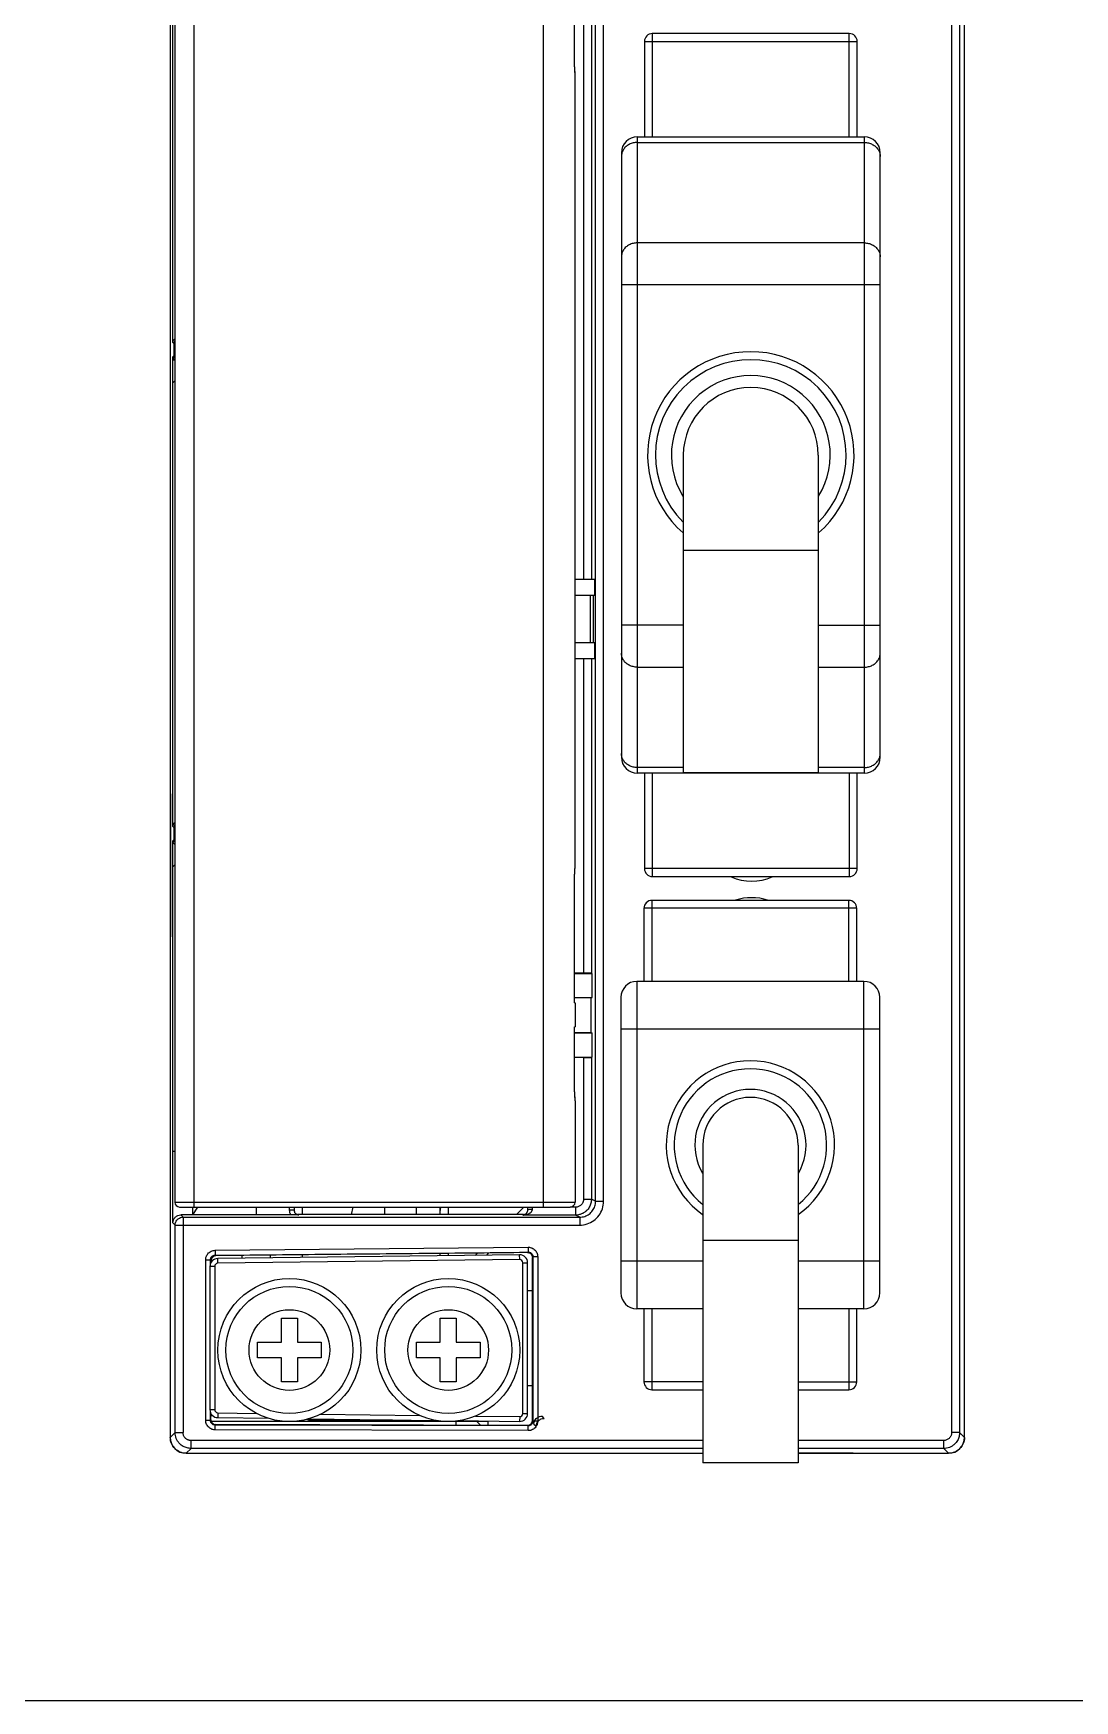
# Model space of a CAD drawing. Header units: millimetres. Extents: x 336 to 12810, y -1577 to 4105.
# Drawn here: x 7653.4 to 7719, y 1662.8 to 1767.7 of the extents above; entities that cross this region are included whole.
import ezdxf

# ---------------------------------------------------------------- set-up
doc = ezdxf.new("R2010")
doc.units = ezdxf.units.MM

msp = doc.modelspace()

# ---------------------------------------------------------------- linework, layer by layer
at = {"color": 7, "linetype": 'Continuous'}
for p, q in [((7662.021, 1838.253), (7662.021, 1679.358)), ((7712.021, 1679.358), (7712.021, 1838.253)), ((7711.216, 1805.118), (7711.216, 1679.664)), ((7711.716, 1804.635), (7711.716, 1679.664)), ((7662.306, 1786.558), (7662.306, 1694.158)), ((7663.506, 1786.858), (7663.506, 1693.858)), ((7685.506, 1786.858), (7685.506, 1693.858)), ((7688.801, 1694.218), (7688.801, 1786.499)), ((7689.301, 1694.218), (7689.301, 1786.499)), ((7662.186, 1748.26), (7662.186, 1782.023)), ((7687.475, 1765.638), (7687.475, 1773.708)), ((7687.48, 1765.65), (7687.48, 1773.708)), ((7688.039, 1771.851), (7688.039, 1733.358)), ((7688.538, 1771.859), (7688.538, 1733.358)), ((7691.871, 1767.208), (7691.871, 1761.208)), ((7691.871, 1767.208), (7705.271, 1767.208)), ((7704.771, 1767.708), (7692.371, 1767.708)), ((7692.371, 1767.708), (7692.371, 1761.208)), ((7704.771, 1761.208), (7704.771, 1767.708)), ((7705.271, 1761.208), (7705.271, 1767.208)), ((7687.475, 1765.638), (7687.48, 1765.65)), ((7687.506, 1715.378), (7687.506, 1765.038)), ((7691.421, 1761.208), (7691.421, 1721.158)), ((7691.421, 1761.208), (7705.721, 1761.208)), ((7691.421, 1760.851), (7705.721, 1760.851)), ((7705.721, 1721.158), (7705.721, 1761.208)), ((7690.421, 1760.208), (7690.421, 1722.158)), ((7706.721, 1722.158), (7706.721, 1760.208)), ((7705.721, 1754.533), (7691.421, 1754.533)), ((7706.721, 1751.89), (7690.421, 1751.89)), ((7662.186, 1748.26), (7662.249, 1748.197)), ((7662.249, 1748.197), (7662.249, 1747.42)), ((7662.249, 1747.42), (7662.187, 1747.358)), ((7662.187, 1745.724), (7662.187, 1747.358)), ((7662.306, 1745.843), (7662.186, 1745.723)), ((7662.186, 1717.81), (7662.186, 1745.723)), ((7694.321, 1741.183), (7694.321, 1721.183)), ((7702.821, 1741.183), (7702.821, 1721.183)), ((7702.821, 1735.183), (7694.321, 1735.183)), ((7688.731, 1733.358), (7687.506, 1733.358)), ((7688.731, 1733.358), (7688.731, 1732.358)), ((7687.506, 1732.358), (7688.731, 1732.358)), ((7688.461, 1732.358), (7688.461, 1729.358)), ((7688.661, 1729.358), (7688.661, 1732.358)), ((7694.321, 1730.477), (7690.421, 1730.477)), ((7702.821, 1730.477), (7706.721, 1730.477)), ((7688.731, 1729.358), (7687.506, 1729.358)), ((7688.731, 1729.358), (7688.731, 1728.358)), ((7688.731, 1728.358), (7687.506, 1728.358)), ((7688.039, 1728.358), (7688.039, 1708.571)), ((7688.538, 1728.358), (7688.538, 1708.563)), ((7691.421, 1727.834), (7694.321, 1727.834)), ((7702.821, 1727.834), (7705.721, 1727.834)), ((7694.321, 1721.516), (7691.421, 1721.516)), ((7705.721, 1721.158), (7691.421, 1721.158)), ((7691.871, 1721.158), (7691.871, 1715.158)), ((7692.371, 1721.158), (7692.371, 1714.658)), ((7702.821, 1721.183), (7694.321, 1721.183)), ((7705.721, 1721.516), (7702.821, 1721.516)), ((7704.771, 1721.158), (7704.771, 1714.658)), ((7705.271, 1715.158), (7705.271, 1721.158)), ((7662.021, 1719.858), (7662.06, 1719.858)), ((7662.06, 1710.858), (7662.06, 1719.858)), ((7662.186, 1717.81), (7662.249, 1717.747)), ((7662.249, 1717.747), (7662.249, 1716.97)), ((7662.249, 1716.97), (7662.187, 1716.908)), ((7662.187, 1715.274), (7662.187, 1716.908)), ((7662.306, 1715.393), (7662.186, 1715.273)), ((7662.186, 1697.358), (7662.186, 1715.273)), ((7687.48, 1714.766), (7687.475, 1714.779)), ((7687.475, 1706.708), (7687.475, 1714.779)), ((7687.48, 1706.708), (7687.48, 1714.767)), ((7705.271, 1715.158), (7691.871, 1715.158)), ((7692.371, 1714.658), (7704.771, 1714.658)), ((7705.246, 1712.658), (7691.846, 1712.658)), ((7691.846, 1712.658), (7691.846, 1708.058)), ((7704.746, 1713.158), (7692.346, 1713.158)), ((7692.346, 1713.158), (7692.346, 1708.058)), ((7704.746, 1708.058), (7704.746, 1713.158)), ((7705.246, 1708.058), (7705.246, 1712.658)), ((7662.021, 1710.858), (7662.06, 1710.858)), ((7688.039, 1708.571), (7687.48, 1708.571)), ((7688.577, 1708.543), (7687.48, 1708.543)), ((7688.538, 1708.563), (7688.577, 1708.543)), ((7688.577, 1707.049), (7688.577, 1708.543)), ((7691.396, 1708.058), (7691.396, 1687.458)), ((7705.696, 1708.058), (7691.396, 1708.058)), ((7705.696, 1687.458), (7705.696, 1708.058)), ((7687.475, 1706.708), (7687.506, 1706.708)), ((7687.48, 1707.049), (7688.577, 1707.049)), ((7688.521, 1707.021), (7687.48, 1707.021)), ((7687.506, 1706.708), (7687.506, 1705.208)), ((7688.521, 1707.021), (7688.577, 1707.049)), ((7688.521, 1704.821), (7688.521, 1707.021)), ((7690.396, 1707.058), (7690.396, 1688.458)), ((7706.696, 1688.458), (7706.696, 1707.058)), ((7687.475, 1705.208), (7687.506, 1705.208)), ((7687.475, 1701.138), (7687.475, 1705.208)), ((7687.48, 1701.15), (7687.48, 1705.208)), ((7688.521, 1704.821), (7687.48, 1704.821)), ((7688.577, 1704.793), (7687.48, 1704.793)), ((7688.521, 1704.821), (7688.577, 1704.793)), ((7688.577, 1703.299), (7688.577, 1704.793)), ((7706.696, 1705.058), (7690.396, 1705.058)), ((7687.48, 1703.299), (7688.577, 1703.299)), ((7688.039, 1703.271), (7687.48, 1703.271)), ((7688.039, 1703.271), (7688.039, 1694.35)), ((7688.538, 1703.279), (7688.577, 1703.299)), ((7688.538, 1703.279), (7688.538, 1694.35)), ((7687.475, 1701.138), (7687.48, 1701.15)), ((7687.506, 1700.538), (7687.506, 1694.158)), ((7695.546, 1697.758), (7695.546, 1677.758)), ((7701.546, 1697.758), (7701.546, 1677.758)), ((7662.306, 1697.358), (7662.186, 1697.358)), ((7662.187, 1692.859), (7662.187, 1697.358)), ((7662.306, 1694.158), (7687.506, 1694.158)), ((7662.606, 1693.858), (7687.206, 1693.858)), ((7663.734, 1693.858), (7663.421, 1693.358)), ((7663.421, 1693.858), (7663.421, 1693.358)), ((7667.421, 1693.858), (7667.421, 1693.358)), ((7669.516, 1693.858), (7669.516, 1693.664)), ((7669.816, 1693.664), (7669.516, 1693.664)), ((7669.816, 1693.858), (7669.816, 1693.664)), ((7670.321, 1693.858), (7670.321, 1693.397)), ((7673.434, 1693.397), (7673.541, 1693.858)), ((7675.521, 1693.397), (7675.521, 1693.858)), ((7677.521, 1693.397), (7677.521, 1693.858)), ((7679.021, 1693.397), (7679.021, 1693.858)), ((7679.521, 1693.858), (7679.521, 1693.397)), ((7683.81, 1693.397), (7684.271, 1693.858)), ((7687.539, 1693.85), (7687.206, 1693.85)), ((7687.539, 1693.85), (7687.539, 1693.35)), ((7688.039, 1694.35), (7688.538, 1694.35)), ((7688.801, 1694.218), (7688.538, 1694.35)), ((7688.801, 1694.218), (7689.301, 1694.218)), ((7662.187, 1692.859), (7662.327, 1692.719)), ((7662.327, 1692.719), (7687.801, 1692.719)), ((7662.327, 1679.664), (7662.327, 1692.719)), ((7669.6, 1693.358), (7662.687, 1693.358)), ((7662.687, 1693.358), (7662.827, 1693.219)), ((7662.827, 1693.219), (7687.801, 1693.219)), ((7662.827, 1693.219), (7662.827, 1679.664)), ((7684.26, 1693.397), (7670.083, 1693.397)), ((7670.116, 1693.364), (7670.083, 1693.397)), ((7684.213, 1693.35), (7684.26, 1693.397)), ((7687.539, 1693.35), (7684.213, 1693.35)), ((7687.801, 1693.219), (7687.539, 1693.35)), ((7687.801, 1693.219), (7687.801, 1692.719)), ((7701.546, 1691.758), (7695.546, 1691.758)), ((7664.25, 1680.436), (7664.25, 1690.533)), ((7664.25, 1690.533), (7664.55, 1690.533)), ((7664.55, 1690.258), (7664.55, 1690.533)), ((7664.583, 1690.341), (7664.583, 1690.5)), ((7664.608, 1690.379), (7664.609, 1690.501)), ((7664.844, 1691.133), (7684.549, 1691.327)), ((7664.844, 1691.133), (7664.847, 1690.833)), ((7664.847, 1690.833), (7684.552, 1691.027)), ((7684.015, 1690.852), (7665.015, 1690.615)), ((7665.019, 1690.315), (7665.015, 1690.615)), ((7684.019, 1690.552), (7665.019, 1690.315)), ((7666.521, 1690.816), (7666.521, 1690.633)), ((7668.321, 1690.656), (7668.321, 1690.833)), ((7670.321, 1690.853), (7670.321, 1690.681)), ((7679.021, 1690.79), (7679.021, 1690.937)), ((7679.521, 1690.942), (7679.521, 1690.796)), ((7681.23, 1690.817), (7681.373, 1690.96)), ((7681.946, 1690.826), (7682.087, 1690.967)), ((7684.019, 1690.552), (7684.015, 1690.852)), ((7684.549, 1691.327), (7684.552, 1691.027)), ((7684.821, 1690.694), (7684.855, 1690.727)), ((7684.821, 1680.408), (7684.821, 1690.683)), ((7685.155, 1690.727), (7684.855, 1690.727)), ((7684.855, 1690.727), (7684.855, 1680.387)), ((7685.155, 1690.727), (7685.155, 1680.387)), ((7695.546, 1690.458), (7690.396, 1690.458)), ((7706.696, 1690.458), (7701.546, 1690.458)), ((7664.521, 1690.115), (7664.521, 1681.102)), ((7664.821, 1690.115), (7664.521, 1690.115)), ((7664.821, 1690.115), (7664.821, 1681.102)), ((7684.221, 1690.352), (7684.521, 1690.352)), ((7684.221, 1680.865), (7684.221, 1690.352)), ((7684.521, 1680.865), (7684.521, 1690.352)), ((7684.521, 1688.608), (7684.821, 1688.608)), ((7695.546, 1687.458), (7691.396, 1687.458)), ((7691.846, 1687.458), (7691.846, 1682.858)), ((7692.346, 1687.458), (7692.346, 1682.358)), ((7705.696, 1687.458), (7701.546, 1687.458)), ((7704.746, 1687.458), (7704.746, 1682.358)), ((7705.246, 1682.858), (7705.246, 1687.458)), ((7669.021, 1686.858), (7670.021, 1686.858)), ((7669.021, 1685.358), (7669.021, 1686.858)), ((7670.021, 1686.858), (7670.021, 1685.358)), ((7679.021, 1686.858), (7680.021, 1686.858)), ((7679.021, 1685.358), (7679.021, 1686.858)), ((7680.021, 1686.858), (7680.021, 1685.358)), ((7667.521, 1685.358), (7669.021, 1685.358)), ((7667.521, 1684.358), (7667.521, 1685.358)), ((7670.021, 1685.358), (7671.521, 1685.358)), ((7671.521, 1685.358), (7671.521, 1684.358)), ((7677.521, 1685.358), (7679.021, 1685.358)), ((7677.521, 1684.358), (7677.521, 1685.358)), ((7680.021, 1685.358), (7681.521, 1685.358)), ((7681.521, 1685.358), (7681.521, 1684.358)), ((7669.021, 1684.358), (7667.521, 1684.358)), ((7669.021, 1682.858), (7669.021, 1684.358)), ((7671.521, 1684.358), (7670.021, 1684.358)), ((7670.021, 1684.358), (7670.021, 1682.858)), ((7679.021, 1684.358), (7677.521, 1684.358)), ((7679.021, 1682.858), (7679.021, 1684.358)), ((7681.521, 1684.358), (7680.021, 1684.358)), ((7680.021, 1684.358), (7680.021, 1682.858)), ((7670.021, 1682.858), (7669.021, 1682.858)), ((7680.021, 1682.858), (7679.021, 1682.858)), ((7684.821, 1682.608), (7684.521, 1682.608)), ((7695.546, 1682.858), (7691.846, 1682.858)), ((7692.346, 1682.358), (7695.546, 1682.358)), ((7701.546, 1682.858), (7705.246, 1682.858)), ((7701.546, 1682.358), (7704.746, 1682.358)), ((7664.821, 1681.102), (7664.521, 1681.102)), ((7664.55, 1680.436), (7664.55, 1680.959)), ((7664.25, 1680.436), (7664.55, 1680.436)), ((7664.583, 1680.469), (7664.583, 1680.876)), ((7664.584, 1680.469), (7664.585, 1680.873)), ((7682.021, 1680.358), (7664.613, 1680.358)), ((7664.848, 1679.836), (7664.849, 1680.136)), ((7664.882, 1680.169), (7664.849, 1680.136)), ((7684.554, 1680.088), (7664.849, 1680.136)), ((7684.521, 1680.115), (7664.882, 1680.169)), ((7665.019, 1680.902), (7665.015, 1680.602)), ((7665.015, 1680.602), (7668.226, 1680.562)), ((7665.019, 1680.902), (7667.457, 1680.872)), ((7670.716, 1680.531), (7678.794, 1680.43)), ((7670.821, 1680.53), (7670.821, 1680.458)), ((7670.821, 1680.458), (7676.021, 1680.458)), ((7671.481, 1680.821), (7677.724, 1680.743)), ((7671.643, 1680.358), (7671.753, 1680.458)), ((7674.99, 1680.478), (7674.99, 1680.358)), ((7675.021, 1680.477), (7675.021, 1680.358)), ((7678.434, 1680.435), (7678.462, 1680.404)), ((7680.021, 1680.127), (7680.021, 1680.358)), ((7680.138, 1680.413), (7684.015, 1680.365)), ((7681.228, 1680.7), (7684.019, 1680.665)), ((7681.557, 1680.123), (7681.321, 1680.358)), ((7681.729, 1680.358), (7681.729, 1680.393)), ((7682.021, 1680.39), (7682.021, 1680.122)), ((7684.019, 1680.665), (7684.015, 1680.365)), ((7684.221, 1680.865), (7684.521, 1680.865)), ((7684.554, 1680.088), (7684.521, 1680.121)), ((7684.553, 1679.788), (7684.554, 1680.088)), ((7684.855, 1680.387), (7684.821, 1680.421)), ((7685.155, 1680.387), (7684.855, 1680.387)), ((7684.917, 1680.2), (7685.059, 1680.059)), ((7685.559, 1680.558), (7685.426, 1680.691)), ((7662.327, 1679.664), (7662.021, 1679.358)), ((7662.327, 1679.664), (7662.827, 1679.664)), ((7695.546, 1679.164), (7663.327, 1679.164)), ((7663.327, 1678.664), (7663.327, 1679.164)), ((7684.553, 1679.788), (7664.848, 1679.836)), ((7710.716, 1679.164), (7701.546, 1679.164)), ((7710.716, 1678.664), (7710.716, 1679.164)), ((7711.716, 1679.664), (7711.216, 1679.664)), ((7711.716, 1679.664), (7712.021, 1679.358)), ((7663.327, 1678.664), (7663.021, 1678.358)), ((7663.021, 1678.358), (7695.546, 1678.358)), ((7695.546, 1678.664), (7663.327, 1678.664)), ((7710.716, 1678.664), (7701.546, 1678.664)), ((7701.546, 1678.397), (7705.021, 1678.397)), ((7701.546, 1678.358), (7711.021, 1678.358)), ((7705.021, 1678.358), (7705.021, 1678.397)), ((7710.716, 1678.664), (7711.022, 1678.358)), ((7701.546, 1677.758), (7695.546, 1677.758))]:
    msp.add_line(p, q, dxfattribs=at)
msp.add_line((7368.84, 1662.792), (7788.849, 1662.792))
for centre, radius in [((7669.521, 1684.858), 4.5), ((7679.521, 1684.858), 4.5), ((7669.521, 1684.858), 4), ((7679.521, 1684.858), 4), ((7669.521, 1684.858), 2.537), ((7679.521, 1684.858), 2.537)]:
    msp.add_circle(centre, radius, dxfattribs=at)
for centre, radius, start, end in [((7692.371, 1767.208), 0.5, 90, 180), ((7704.771, 1767.208), 0.5, 0, 90), ((7691.421, 1760.208), 1, 90, 180), ((7705.721, 1760.208), 1, 0, 90), ((7698.571, 1741.183), 6.5, 311.03496, 228.96504), ((7698.571, 1741.183), 6, 315.2713, 224.72879), ((7698.571, 1741.183), 5, 328.70037, 211.29963), ((7698.571, 1741.183), 4.25, 0, 180), ((7691.421, 1722.158), 1, 180, 270), ((7705.721, 1722.158), 1, 270, 0), ((7692.371, 1715.158), 0.5, 180, 270), ((7698.621, 1717.683), 3.317, 247.10304, 292.90247), ((7704.771, 1715.158), 0.5, 270, 0), ((7692.346, 1712.658), 0.5, 90, 180), ((7698.621, 1710.008), 3.317, 72.26015, 107.76051), ((7704.746, 1712.658), 0.5, 0, 90), ((7691.396, 1707.058), 1, 90, 180), ((7705.696, 1707.058), 1, 0, 90), ((7698.546, 1697.758), 5.3, 304.6163, 235.37235), ((7698.546, 1697.758), 4.8, 308.77013, 231.25459), ((7698.546, 1697.758), 3.5, 329.56273, 210.43727), ((7698.546, 1697.758), 3, 0, 180), ((7662.606, 1694.158), 0.3, 180, 270), ((7687.206, 1694.158), 0.3, 270, 0), ((7665.021, 1690.115), 0.5, 90.71616, 180), ((7684.021, 1690.352), 0.5, 0, 90.71616), ((7684.021, 1690.352), 0.2, 0, 90.71616), ((7665.021, 1690.115), 0.2, 90.71616, 180), ((7691.396, 1688.458), 1, 180, 270), ((7705.696, 1688.458), 1, 270, 0), ((7692.346, 1682.858), 0.5, 180, 270), ((7704.746, 1682.858), 0.5, 270, 0), ((7665.021, 1681.102), 0.5, 180, 269.28384), ((7665.021, 1681.102), 0.2, 180, 269.28384), ((7670.821, 1680.958), 0.5, 246.36286, 270), ((7684.021, 1680.865), 0.5, 269.28384, 0), ((7684.021, 1680.865), 0.2, 269.28384, 0), ((7663.021, 1679.358), 1, 180, 270), ((7711.021, 1679.358), 1, 270, 0)]:
    msp.add_arc(centre, radius, start, end, dxfattribs=at)
for points, start_tangent, end_tangent in [([(7687.506, 1765.038), (7687.498, 1765.35), (7687.475, 1765.638)], (-0.0000029, 1), (-0.1048733, 0.9944856)), ([(7687.481, 1765.638), (7687.48, 1765.652)], (-0.0854524, 0.9963423), (-0.0874217, 0.9961714)), ([(7687.506, 1765.037), (7687.505, 1765.199), (7687.491, 1765.5), (7687.481, 1765.638)], (0.0000387, 1), (-0.0854524, 0.9963423)), ([(7691.421, 1760.851), (7691.163, 1760.821), (7690.921, 1760.733), (7690.714, 1760.593), (7690.555, 1760.41), (7690.456, 1760.198)], (-1, 0), (-0.2906709, -0.9568231)), ([(7705.721, 1760.851), (7705.98, 1760.821), (7706.221, 1760.733), (7706.429, 1760.593), (7706.588, 1760.41), (7706.687, 1760.198)], (1, 0), (0.2906708, -0.9568231)), ([(7690.456, 1760.198), (7690.421, 1759.97)], (-0.2906709, -0.9568231), (0, -1)), ([(7706.687, 1760.198), (7706.721, 1759.97)], (0.2906708, -0.9568231), (0, -1)), ([(7691.421, 1754.533), (7691.163, 1754.502), (7690.921, 1754.414), (7690.714, 1754.275), (7690.555, 1754.092), (7690.456, 1753.88), (7690.421, 1753.652)], (-1, 0), (0, -1)), ([(7705.721, 1754.533), (7705.98, 1754.502), (7706.221, 1754.414), (7706.429, 1754.275), (7706.588, 1754.092), (7706.687, 1753.88), (7706.721, 1753.652)], (1, 0), (0, -1)), ([(7662.186, 1748.26), (7662.226, 1748.41), (7662.302, 1748.497)], (0, 1), (0.7901736, 0.612883)), ([(7662.302, 1748.368), (7662.289, 1748.347), (7662.249, 1748.197)], (-0.5690217, -0.8223225), (-0.0003046, -1)), ([(7662.249, 1748.197), (7662.294, 1748.196), (7662.306, 1748.197)], (0.9282475, -0.3719631), (0.9996401, 0.0268277)), ([(7662.301, 1747.123), (7662.227, 1747.208), (7662.187, 1747.358)], (-0.7849729, 0.6195301), (0, 1)), ([(7662.307, 1747.42), (7662.273, 1747.421), (7662.249, 1747.42)], (-0.9991369, -0.0415377), (-0.9292574, -0.369433)), ([(7662.302, 1747.249), (7662.289, 1747.27), (7662.249, 1747.42)], (-0.5690216, 0.8223226), (-0.0003046, 1)), ([(7691.421, 1727.834), (7691.163, 1727.864), (7690.921, 1727.952), (7690.714, 1728.092), (7690.555, 1728.275), (7690.456, 1728.487), (7690.421, 1728.715)], (-1, 0), (0, 1)), ([(7705.721, 1727.834), (7705.98, 1727.864), (7706.221, 1727.952), (7706.429, 1728.092), (7706.588, 1728.275), (7706.687, 1728.487), (7706.721, 1728.715)], (1, 0), (0, 1)), ([(7691.421, 1721.516), (7691.163, 1721.546), (7690.921, 1721.634), (7690.714, 1721.774), (7690.555, 1721.956), (7690.456, 1722.169), (7690.421, 1722.397)], (-1, 0), (0, 1)), ([(7705.721, 1721.516), (7705.98, 1721.546), (7706.221, 1721.634), (7706.429, 1721.774), (7706.588, 1721.956), (7706.687, 1722.169)], (1, 0), (0.2906709, 0.9568231)), ([(7706.687, 1722.169), (7706.721, 1722.397)], (0.2906709, 0.9568231), (0, 1)), ([(7662.186, 1717.81), (7662.226, 1717.96), (7662.302, 1718.047)], (0, 1), (0.7901736, 0.612883)), ([(7662.302, 1717.918), (7662.289, 1717.897), (7662.249, 1717.747)], (-0.5690217, -0.8223225), (-0.0003046, -1)), ([(7662.249, 1717.747), (7662.294, 1717.746), (7662.306, 1717.747)], (0.9282475, -0.3719631), (0.9996401, 0.0268277)), ([(7662.301, 1716.673), (7662.227, 1716.758), (7662.187, 1716.908)], (-0.7849729, 0.6195301), (0, 1)), ([(7662.307, 1716.97), (7662.273, 1716.971), (7662.249, 1716.97)], (-0.9991369, -0.0415377), (-0.9292574, -0.369433)), ([(7662.302, 1716.799), (7662.289, 1716.82), (7662.249, 1716.97)], (-0.5690216, 0.8223226), (-0.0003046, 1)), ([(7687.475, 1714.779), (7687.498, 1715.071), (7687.506, 1715.378)], (0.1048684, 0.9944861), (0.0001261, 1)), ([(7687.48, 1714.765), (7687.481, 1714.779)], (0.0873967, 0.9961736), (0.085413, 0.9963456)), ([(7687.481, 1714.779), (7687.491, 1714.905), (7687.504, 1715.206), (7687.506, 1715.378)], (0.085413, 0.9963456), (0.000108, 1)), ([(7688.538, 1708.563), (7688.495, 1708.566), (7688.386, 1708.568), (7688.226, 1708.57), (7688.039, 1708.571)], (-0.8944817, 0.4471046), (-1, 0)), ([(7688.039, 1703.271), (7688.226, 1703.272), (7688.386, 1703.273), (7688.495, 1703.276), (7688.538, 1703.279)], (1, 0), (0.8944817, 0.4471046)), ([(7687.506, 1700.538), (7687.498, 1700.85), (7687.475, 1701.138)], (-0.0000029, 1), (-0.1048733, 0.9944856)), ([(7687.481, 1701.138), (7687.48, 1701.152)], (-0.0854524, 0.9963423), (-0.0874217, 0.9961714)), ([(7687.506, 1700.537), (7687.505, 1700.699), (7687.491, 1701), (7687.481, 1701.138)], (0.0000387, 1), (-0.0854524, 0.9963423)), ([(7669.516, 1693.664), (7669.52, 1693.595), (7669.534, 1693.521), (7669.559, 1693.441)], (0.0000101, -1), (0.371418, -0.9284658)), ([(7669.816, 1693.664), (7669.818, 1693.627), (7669.826, 1693.588), (7669.841, 1693.545)], (0.0003111, -1), (0.3949433, -0.9187055)), ([(7669.841, 1693.545), (7669.864, 1693.502), (7669.897, 1693.459), (7669.904, 1693.452)], (0.3949433, -0.9187055), (0.706504, -0.707709)), ([(7679.021, 1693.608), (7679.062, 1693.806)], (0, 1), (0.3935544, 0.9193013)), ([(7684.213, 1693.35), (7684.317, 1693.357), (7684.409, 1693.372), (7684.49, 1693.394), (7684.56, 1693.42), (7684.621, 1693.451), (7684.674, 1693.484), (7684.718, 1693.519), (7684.753, 1693.555)], (0.9999233, 0.0123824), (0.6543562, 0.7561865)), ([(7684.489, 1693.52), (7684.503, 1693.55), (7684.515, 1693.583), (7684.523, 1693.62)], (0.4797745, 0.8773918), (0.152666, 0.9882778)), ([(7684.523, 1693.62), (7684.526, 1693.664)], (0.152666, 0.9882778), (0.0086662, 0.9999624)), ([(7684.526, 1693.664), (7684.565, 1693.699), (7684.675, 1693.724)], (-0.0726916, 0.9973545), (0.9937509, 0.1116207)), ([(7684.526, 1693.664), (7684.527, 1693.76)], (0.004175, 0.9999913), (0.0019762, 0.999998)), ([(7684.527, 1693.76), (7684.527, 1693.85)], (0.0019762, 0.999998), (-0.0000047, 1)), ([(7684.675, 1693.724), (7684.826, 1693.733)], (0.9937509, 0.1116207), (0.9999922, -0.0039524)), ([(7684.753, 1693.555), (7684.782, 1693.593)], (0.6543562, 0.7561865), (0.5463375, 0.8375651)), ([(7684.782, 1693.593), (7684.804, 1693.633), (7684.82, 1693.68), (7684.826, 1693.733)], (0.5463375, 0.8375651), (0.0067909, 0.9999769)), ([(7684.826, 1693.733), (7684.827, 1693.794), (7684.827, 1693.85)], (0.0066835, 0.9999777), (0.0000004, 1)), ([(7688.538, 1694.35), (7688.53, 1694.22), (7688.506, 1694.096), (7688.464, 1693.972), (7688.404, 1693.849), (7688.321, 1693.727), (7688.212, 1693.611), (7688.076, 1693.506), (7687.912, 1693.422), (7687.73, 1693.368), (7687.539, 1693.35)], (-0.0003135, -1), (-1, -0.0002872)), ([(7688.039, 1694.35), (7688.034, 1694.285), (7688.022, 1694.223), (7688.002, 1694.161), (7687.971, 1694.099), (7687.93, 1694.038), (7687.876, 1693.98), (7687.807, 1693.928), (7687.726, 1693.886), (7687.634, 1693.859), (7687.539, 1693.85)], (-0.0000186, -1), (-1, 0.0000703)), ([(7687.801, 1692.719), (7688.265, 1692.792), (7688.683, 1693.005), (7689.015, 1693.337), (7689.228, 1693.754), (7689.301, 1694.218)], (1, -0.0001157), (0.0000935, 1)), ([(7687.801, 1693.219), (7688.111, 1693.268), (7688.39, 1693.41), (7688.611, 1693.63), (7688.752, 1693.908), (7688.801, 1694.218)], (0.9999999, -0.0003345), (-0.0002775, 1)), ([(7662.187, 1692.859), (7662.225, 1693.05), (7662.334, 1693.212), (7662.496, 1693.32), (7662.687, 1693.358)], (0, 1), (1, 0)), ([(7662.327, 1692.719), (7662.337, 1692.817), (7662.37, 1692.921), (7662.432, 1693.025), (7662.528, 1693.119), (7662.661, 1693.19), (7662.827, 1693.219)], (0.0003046, 1), (1, 0.0003046)), ([(7669.559, 1693.441), (7669.6, 1693.358)], (0.371418, -0.9284658), (0.5089078, -0.8608211)), ([(7669.782, 1693.359), (7669.6, 1693.358)], (-0.9999728, -0.0073716), (-1, 0.0000003)), ([(7670.116, 1693.364), (7669.954, 1693.361), (7669.782, 1693.359)], (-0.9998474, -0.017468), (-0.9999728, -0.0073716)), ([(7669.871, 1693.485), (7669.933, 1693.437)], (0.7071068, -0.7071068), (0.867064, -0.4981968)), ([(7669.904, 1693.452), (7669.941, 1693.42), (7669.994, 1693.39), (7670.054, 1693.37), (7670.116, 1693.364)], (0.706504, -0.707709), (1, -0.0002622)), ([(7669.933, 1693.437), (7670.083, 1693.397)], (0.867064, -0.4981968), (1, 0)), ([(7684.26, 1693.397), (7684.41, 1693.437), (7684.431, 1693.45)], (1, 0), (0.8219276, 0.569592)), ([(7684.434, 1693.447), (7684.448, 1693.462), (7684.47, 1693.49), (7684.489, 1693.52)], (0.7066914, 0.7075219), (0.4797745, 0.8773918)), ([(7664.25, 1690.533), (7664.257, 1690.623), (7664.28, 1690.72), (7664.324, 1690.821), (7664.391, 1690.919), (7664.481, 1691.006), (7664.589, 1691.073), (7664.712, 1691.117), (7664.844, 1691.133)], (-0.0000028, 1), (0.9999509, 0.0099084)), ([(7664.55, 1690.533), (7664.553, 1690.578), (7664.565, 1690.627), (7664.587, 1690.677), (7664.62, 1690.726), (7664.665, 1690.769), (7664.72, 1690.803), (7664.781, 1690.825), (7664.847, 1690.833)], (-0.0003036, 1), (0.999954, 0.0095902)), ([(7664.583, 1690.5), (7664.623, 1690.649), (7664.731, 1690.759), (7664.89, 1690.8)], (0, 1), (0.9999514, 0.009863)), ([(7664.609, 1690.501), (7664.648, 1690.65), (7664.754, 1690.758)], (0.0024659, 0.999997), (0.8525367, 0.5226673)), ([(7664.754, 1690.758), (7664.859, 1690.797)], (0.8525367, 0.5226673), (0.9886039, 0.1505399)), ([(7664.859, 1690.797), (7664.89, 1690.8)], (0.9886039, 0.1505399), (0.9999565, 0.0093299)), ([(7665.013, 1690.801), (7664.88, 1690.8)], (-0.9999523, -0.0097638), (-0.9999523, -0.0097642)), ([(7684.014, 1690.986), (7678.072, 1690.928), (7671.528, 1690.865), (7665.013, 1690.801)], (-0.9999534, -0.0096531), (-0.9999523, -0.0097638)), ([(7684.516, 1690.991), (7684.014, 1690.986)], (-0.9999535, -0.009648), (-0.9999534, -0.0096531)), ([(7684.516, 1690.991), (7684.673, 1690.949), (7684.786, 1690.831), (7684.821, 1690.694)], (0.9999535, 0.009648), (0.0134265, -0.9999099)), ([(7684.549, 1691.327), (7684.639, 1691.321), (7684.737, 1691.299), (7684.838, 1691.256), (7684.938, 1691.189), (7685.026, 1691.098), (7685.095, 1690.987), (7685.139, 1690.862), (7685.155, 1690.727)], (0.9999513, 0.009868), (0.000075, -1)), ([(7684.552, 1691.027), (7684.597, 1691.024), (7684.646, 1691.013), (7684.697, 1690.991), (7684.746, 1690.958), (7684.79, 1690.913), (7684.825, 1690.857), (7684.847, 1690.795), (7684.855, 1690.727)], (0.9999482, 0.010174), (-0.0002594, -1)), ([(7664.848, 1679.836), (7664.758, 1679.843), (7664.661, 1679.867), (7664.56, 1679.911), (7664.462, 1679.978), (7664.375, 1680.069), (7664.308, 1680.179), (7664.265, 1680.303), (7664.25, 1680.436)], (-0.999997, 0.0024622), (-0.0000565, 1)), ([(7664.804, 1680.14), (7664.755, 1680.151), (7664.705, 1680.173), (7664.656, 1680.207), (7664.613, 1680.252), (7664.579, 1680.307), (7664.557, 1680.37), (7664.55, 1680.436)], (-0.9882978, 0.1525369), (0.0002678, 1)), ([(7664.584, 1680.467), (7664.623, 1680.319), (7664.733, 1680.21), (7664.882, 1680.169)], (0, -1), (0.999997, -0.0024659)), ([(7664.849, 1680.136), (7664.804, 1680.14)], (-0.9999977, 0.0021595), (-0.9882978, 0.1525369)), ([(7684.521, 1680.121), (7684.671, 1680.161), (7684.781, 1680.271), (7684.821, 1680.421)], (0.9999969, -0.0024807), (-0.0000149, 1)), ([(7685.155, 1680.387), (7685.148, 1680.301), (7685.128, 1680.211), (7685.09, 1680.116), (7685.028, 1680.019), (7684.941, 1679.928), (7684.828, 1679.853), (7684.696, 1679.804), (7684.553, 1679.788)], (0.0000117, -1), (-0.9999971, 0.0024111)), ([(7684.855, 1680.387), (7684.852, 1680.344), (7684.842, 1680.299), (7684.822, 1680.252), (7684.792, 1680.203), (7684.748, 1680.158), (7684.692, 1680.12), (7684.626, 1680.096), (7684.554, 1680.088)], (0.0003126, -1), (-0.9999963, 0.002736)), ([(7684.917, 1680.2), (7684.942, 1680.352), (7685.013, 1680.489), (7685.123, 1680.598), (7685.263, 1680.668), (7685.426, 1680.691)], (0, 1), (0.9998529, -0.0171505)), ([(7685.059, 1680.059), (7685.097, 1680.25), (7685.205, 1680.412), (7685.367, 1680.52), (7685.559, 1680.558)], (0, 1), (1, 0)), ([(7663.021, 1678.358), (7662.639, 1678.435), (7662.314, 1678.651), (7662.098, 1678.976), (7662.021, 1679.358)], (-1, 0), (0, 1)), ([(7663.327, 1678.664), (7663.202, 1678.672), (7663.08, 1678.695), (7662.956, 1678.736), (7662.831, 1678.796), (7662.706, 1678.88), (7662.587, 1678.991), (7662.481, 1679.132), (7662.397, 1679.297), (7662.345, 1679.478), (7662.327, 1679.664)], (-1, 0.0001505), (-0.0001497, 1)), ([(7663.327, 1679.164), (7663.265, 1679.168), (7663.203, 1679.179), (7663.141, 1679.2), (7663.079, 1679.23), (7663.017, 1679.272), (7662.957, 1679.328), (7662.904, 1679.398), (7662.862, 1679.48), (7662.836, 1679.571), (7662.827, 1679.664)], (-1, -0.0000037), (0.0000084, 1)), ([(7711.216, 1679.664), (7711.212, 1679.602), (7711.2, 1679.54), (7711.18, 1679.478), (7711.15, 1679.416), (7711.108, 1679.354), (7711.052, 1679.294), (7710.982, 1679.241), (7710.9, 1679.199), (7710.809, 1679.173), (7710.716, 1679.164)], (0.0000037, -1), (-1, 0.0000084)), ([(7711.716, 1679.664), (7711.708, 1679.539), (7711.685, 1679.417), (7711.644, 1679.293), (7711.584, 1679.168), (7711.5, 1679.043), (7711.388, 1678.924), (7711.248, 1678.817), (7711.083, 1678.734), (7710.902, 1678.682), (7710.716, 1678.664)], (-0.0001505, -1), (-1, -0.0001497)), ([(7712.021, 1679.358), (7711.945, 1678.976), (7711.729, 1678.651), (7711.404, 1678.435), (7711.022, 1678.358)], (0, -1), (-1, 0))]:
    msp.add_spline(points, degree=3, dxfattribs=dict(at, start_tangent=start_tangent, end_tangent=end_tangent))

doc.saveas('drawing.dxf')
